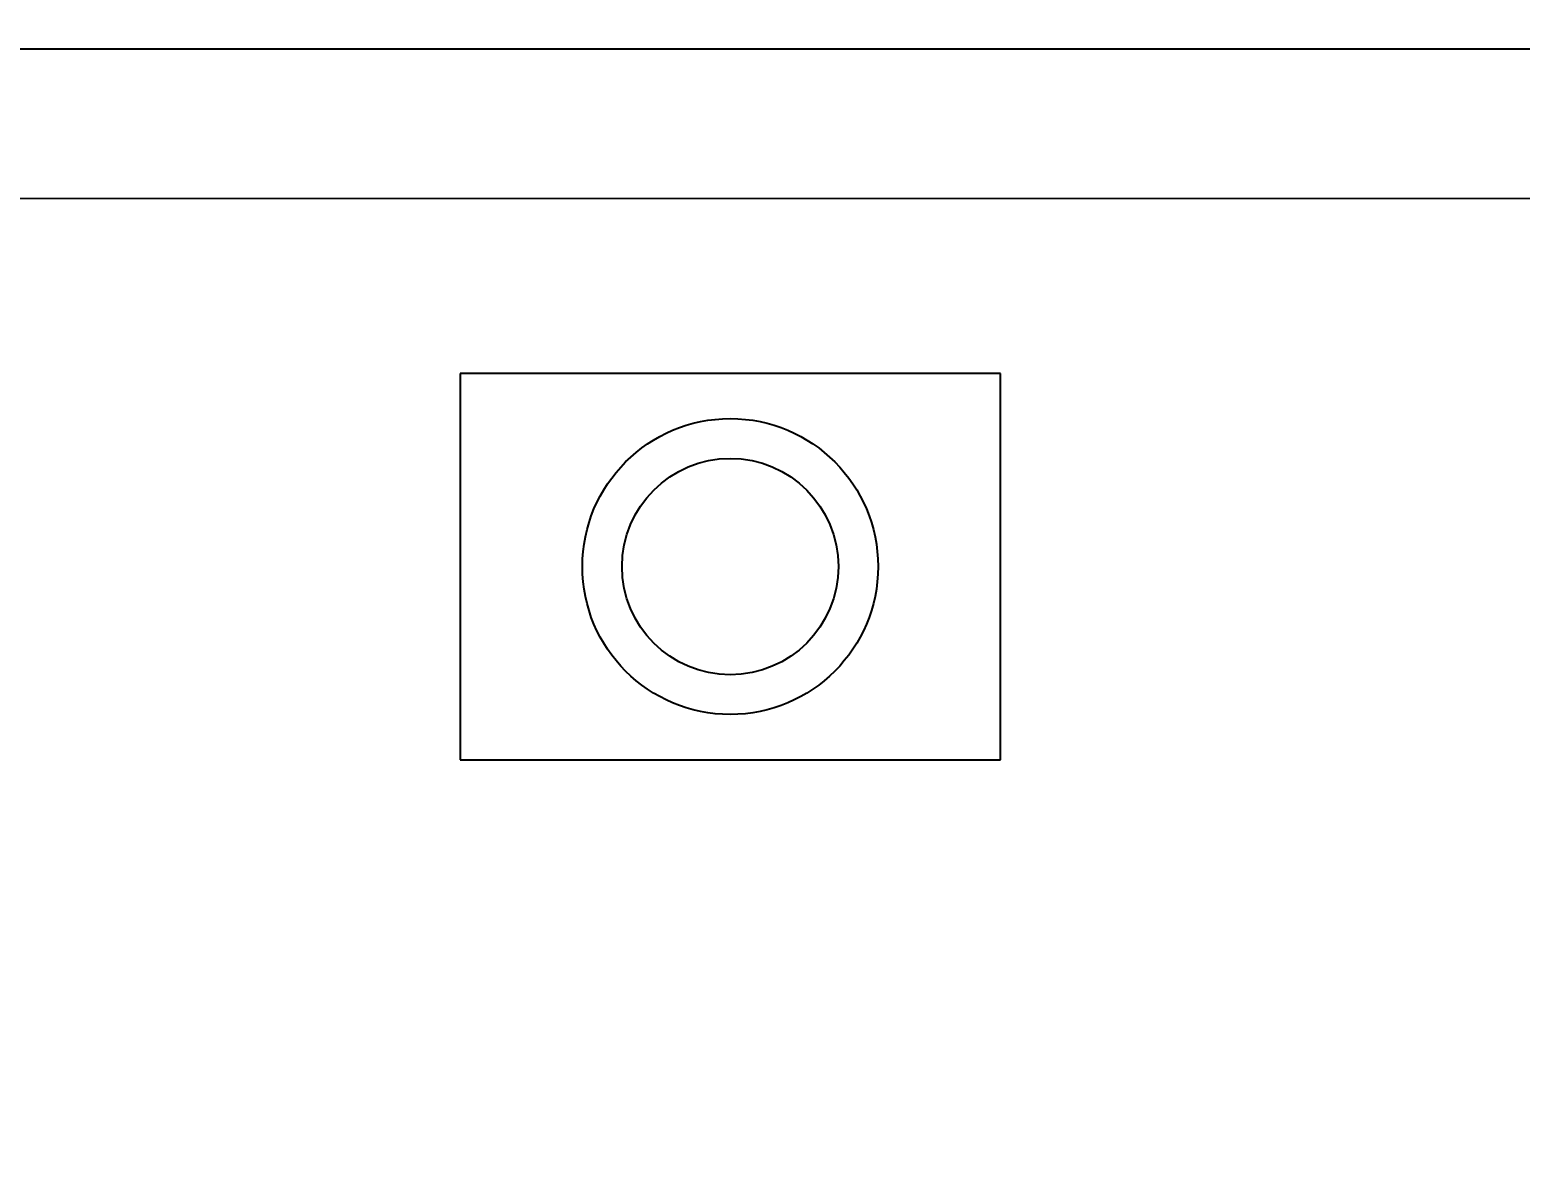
# Model space of a CAD drawing. Header units: inches. Extents: x 246 to 500, y -220 to -17.
# Drawn here: x 465.96 to 475.61, y -95.14 to -87.76 of the extents above; entities that cross this region are included whole.
import ezdxf

# ---------------------------------------------------------------- set-up
doc = ezdxf.new("R2010")
doc.units = ezdxf.units.IN
doc.header["$LTSCALE"] = 1.21
doc.header["$MEASUREMENT"] = 0
doc.header["$PDMODE"] = 3
doc.header["$PDSIZE"] = 0.3125
doc.layers.get('0').update_dxf_attribs({"linetype": 'CONTINUOUS'})
doc.layers.get('Defpoints').update_dxf_attribs({"linetype": 'CONTINUOUS'})
doc.layers.add('DIM', color=3, linetype='CONTINUOUS')
doc.styles.get("Standard").update_dxf_attribs({"font": 'txt', "width": 0.8})
doc.dimstyles.get("Standard").update_dxf_attribs({"dimtxt": 0.15625, "dimasz": 0.1875, "dimexe": 0.125, "dimexo": 0.0625, "dimgap": 0.09, "dimtad": 0, "dimtih": 1, "dimtoh": 1, "dimzin": 4, "dimdsep": 46, "dimtxsty": 'Standard', "dimblk": '_FILLED', "dimblk1": '_FILLED', "dimblk2": '_FILLED', "dimcen": 0.09, "dimazin": 1, "dimtp": 0.01, "dimtm": 0.01, "dimtfac": 1, "dimtofl": 0, "dimtmove": 0, "dimatfit": 3, "dimldrblk": '_FILLED', "dimfxl": 1, "dimtolj": 1, "dimtzin": 4, "dimarcsym": 0})

# ---------------------------------------------------------------- blocks, each defined once
blk = doc.blocks.new('_FILLED')
at = {"color": 0, "linetype": 'ByBlock'}
blk.add_solid([(0, 0), (-1, 0.1667), (-1, -0.1667)], dxfattribs=at)
blk = doc.blocks.new('*D53')
at = {"layer": 'Defpoints', "color": 0}
for p in [(481.9396, -73.7943), (433.4396, -91.8562), (481.9396, -91.8562)]:
    blk.add_point(p, dxfattribs=at)
at = {"layer": 'DIM', "color": 0, "lineweight": -2}
for p, q in [((433.4396, -91.7937), (433.4396, -73.6693)), ((481.9396, -91.7937), (481.9396, -73.6693)), ((435.4396, -73.7943), (454.5329, -73.7943)), ((479.9396, -73.7943), (460.8462, -73.7943))]:
    blk.add_line(p, q, dxfattribs=at)
at = {"layer": 'DIM', "color": 0, "lineweight": -2, "xscale": 2, "yscale": 2, "zscale": 2, "rotation": 180}
blk.add_blockref('_FILLED', (433.4396, -73.7943), dxfattribs=at)
at = {"layer": 'DIM', "color": 0, "lineweight": -2, "xscale": 2, "yscale": 2, "zscale": 2}
blk.add_blockref('_FILLED', (481.9396, -73.7943), dxfattribs=at)
at = {"layer": 'DIM', "color": 0, "insert": (457.6896, -73.7943), "char_height": 2, "attachment_point": 5}
blk.add_mtext('\\A1;48.50', dxfattribs=at)
blk = doc.blocks.new('*D60')
at = {"layer": 'Defpoints', "color": 0}
for p in [(481.9401, -91.8581), (457.6897, -127.8567), (492.1011, -127.8567)]:
    blk.add_point(p, dxfattribs=at)
at = {"layer": 'DIM', "color": 0, "lineweight": -2}
for p, q in [((482.0026, -91.8581), (492.2261, -91.8581)), ((492.1011, -93.8581), (492.1011, -106.8341)), ((492.1011, -125.8567), (492.1011, -112.8807)), ((457.7522, -127.8567), (492.2261, -127.8567))]:
    blk.add_line(p, q, dxfattribs=at)
at = {"layer": 'DIM', "color": 0, "lineweight": -2, "xscale": 2, "yscale": 2, "zscale": 2}
for p, rotation in [((492.1011, -91.8581), 90), ((492.1011, -127.8567), 270)]:
    blk.add_blockref('_FILLED', p, dxfattribs=dict(at, rotation=rotation))
at = {"layer": 'DIM', "color": 0, "insert": (492.1011, -109.8574), "char_height": 2, "attachment_point": 5, "rotation": 90}
blk.add_mtext('\\A1;36.00', dxfattribs=at)

msp = doc.modelspace()

# ---------------------------------------------------------------- linework, layer by layer
at = {"color": 7, "linetype": 'Continuous'}
for p, q in [((484.3702, -87.8886), (431.0102, -87.8886)), ((483.9402, -88.8587), (431.4402, -88.8499)), ((468.7489, -89.9877), (468.7489, -92.4877)), ((472.2489, -89.9877), (468.7489, -89.9877)), ((472.2489, -92.4877), (472.2489, -89.9877)), ((468.7489, -92.4877), (472.2489, -92.4877))]:
    msp.add_line(p, q, dxfattribs=at)
for radius in [0.9576, 0.7003]:
    msp.add_circle((470.4989, -91.2377), radius, dxfattribs=at)

# ---------------------------------------------------------------- dimensions: what is measured, and where the dimension line sits
at = {"layer": 'DIM'}
dim = msp.add_linear_dim(base=(481.9396, -73.7943), p1=(433.4396, -91.8562), p2=(481.9396, -91.8562), dimstyle='Standard', override={"dimtxt": 2, "dimasz": 2, "dimtih": 0, "dimtoh": 0, "dimzin": 0, "dimcen": 0.198, "dimadec": 0, "dimazin": 0, "dimtp": 0, "dimtm": 0, "dimtdec": 4, "dimtzin": 0}, dxfattribs=at)
dim.commit()
dim.dimension.update_dxf_attribs({"geometry": '*D53', "text_midpoint": (457.6896, -73.7943)})
dim = msp.add_linear_dim(base=(492.1011, -127.8567), p1=(481.9401, -91.8581), p2=(457.6897, -127.8567), angle=90, dimstyle='Standard', override={"dimtxt": 2, "dimasz": 2, "dimtih": 0, "dimtoh": 0, "dimzin": 0, "dimcen": 0.198, "dimadec": 0, "dimazin": 0, "dimtp": 0, "dimtm": 0, "dimtdec": 4, "dimtzin": 0}, dxfattribs=at)
dim.commit()
dim.dimension.update_dxf_attribs({"geometry": '*D60', "text_midpoint": (492.1011, -109.8574)})

doc.saveas('drawing.dxf')
